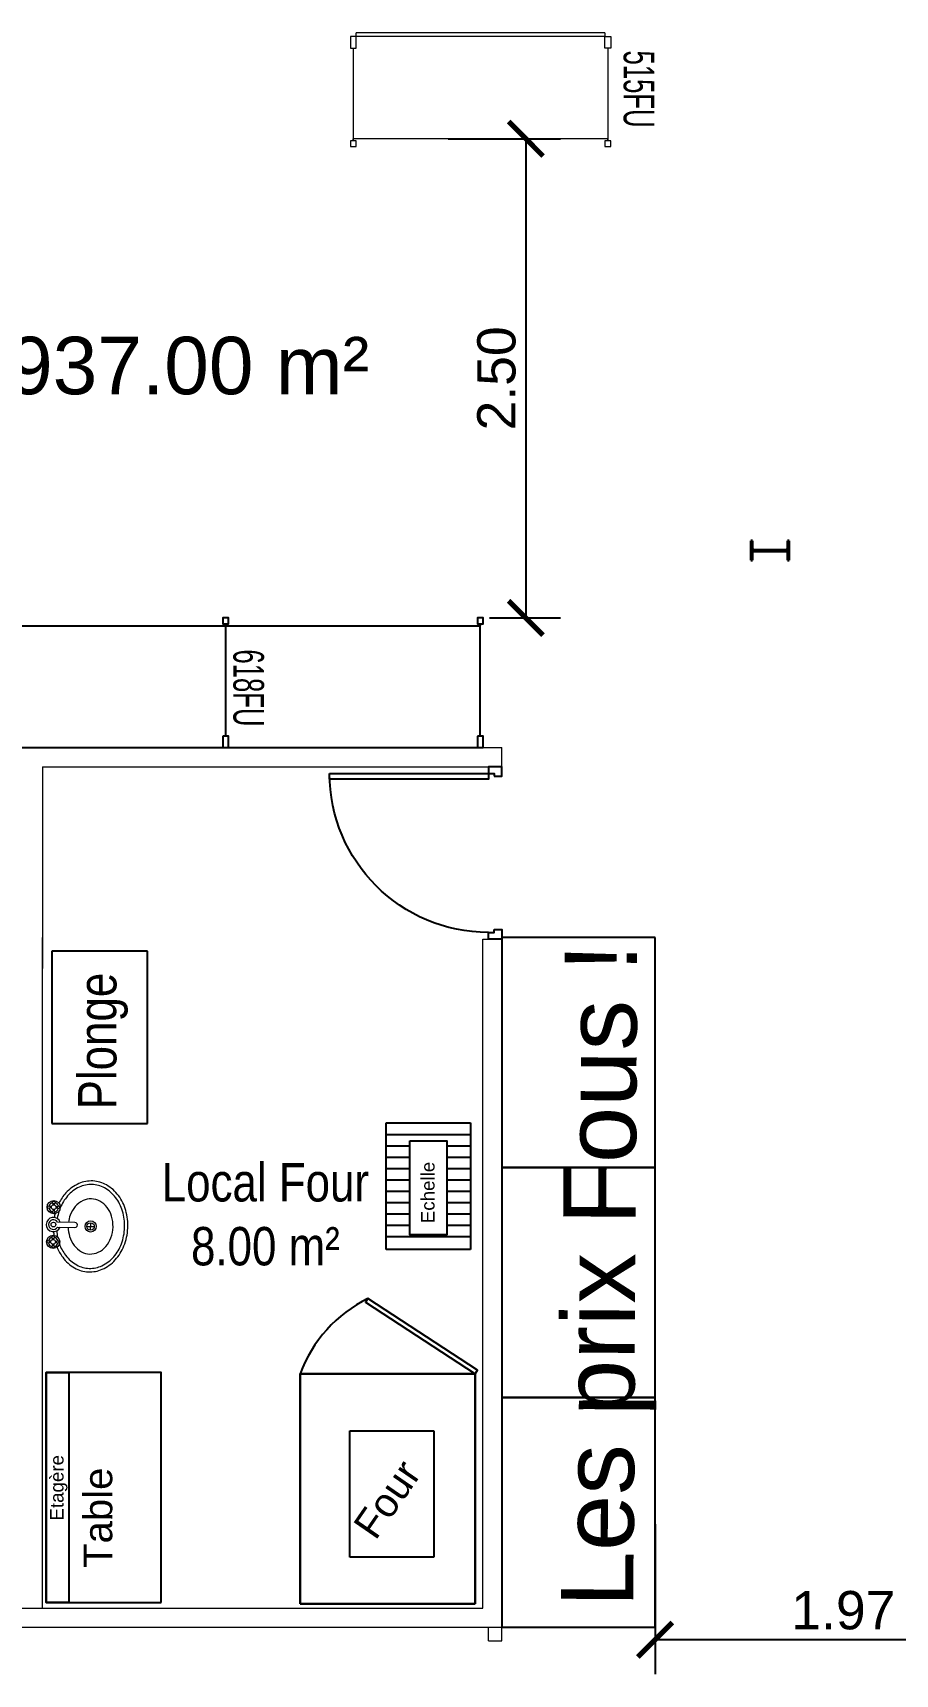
# Model space of a CAD drawing. Header units: millimetres. Extents: x 15590 to 15992, y 1055 to 1132.
# Drawn here: x 15717.98 to 15722.48, y 1073.6 to 1082.17 of the extents above; entities that cross this region are included whole.
import ezdxf
from ezdxf.enums import TextEntityAlignment as Align

# ---------------------------------------------------------------- set-up
doc = ezdxf.new("R2010")
doc.units = ezdxf.units.MM
doc.header["$MEASUREMENT"] = 0
doc.layers.get('0').update_dxf_attribs({"lineweight": 9})
for name, color, linetype in [('05_Textes', 7, 'Continuous'), ('CAISSES', 7, 'Continuous'), ('DRAUF', 7, 'Continuous'), ('gondole', 6, 'Continuous'), ('MENUISERIES_INT', 1, 'Continuous'), ('PORTES', 15, 'Continuous'), ('structure', 7, 'Continuous')]:
    doc.layers.add(name, color=color, linetype=linetype)
doc.layers.add('DM Divers', color=7, linetype='Continuous', lineweight=9)
doc.styles.add('Arial Narrow', font='ARIALN.TTF', dxfattribs={"height": 0.3})
doc.styles.get("Standard").update_dxf_attribs({"font": 'swiss.ttf', "height": 0.2})
doc.dimstyles.get("Standard").update_dxf_attribs({"dimtxt": 0.2, "dimasz": 0.18, "dimexe": 0.18, "dimexo": 0.0625, "dimgap": 0.05, "dimtad": 1, "dimzin": 4, "dimdsep": 46, "dimtxsty": 'Standard', "dimblk": 'ARCHTICK', "dimcen": 0.09, "dimadec": 0, "dimazin": 0, "dimtfac": 1, "dimtofl": 0, "dimtmove": 0, "dimatfit": 3, "dimfxl": 1, "dimtolj": 1, "dimtzin": 0, "dimarcsym": 0})

# ---------------------------------------------------------------- blocks, each defined once
blk = doc.blocks.new('_ArchTick')
at = {"color": 0, "linetype": 'ByBlock', "const_width": 0.15}
blk.add_lwpolyline([(-0.5, -0.5), (0.5, 0.5)], dxfattribs=at)
blk = doc.blocks.new('*D190')
at = {"color": 0, "lineweight": -2, "transparency": 16777216}
for p, q in [((15720.1474, 1081.6185), (15720.7338, 1081.6185)), ((15720.5538, 1081.6185), (15720.5538, 1079.1179)), ((15720.3634, 1079.1179), (15720.7338, 1079.1179))]:
    blk.add_line(p, q, dxfattribs=at)
at = {"layer": 'DEFPOINTS', "color": 0, "transparency": 16777216}
for p in [(15720.0849, 1081.6185), (15720.3009, 1079.1179), (15720.5538, 1079.1179)]:
    blk.add_point(p, dxfattribs=at)
at = {"color": 0, "lineweight": -2, "transparency": 16777216, "xscale": 0.18, "yscale": 0.18, "zscale": 0.18}
for p, rotation in [((15720.5538, 1081.6185), 90), ((15720.5538, 1079.1179), 270)]:
    blk.add_blockref('_ArchTick', p, dxfattribs=dict(at, rotation=rotation))
at = {"color": 0, "transparency": 16777216, "insert": (15720.401, 1080.3682), "char_height": 0.2, "attachment_point": 5, "rotation": 90}
blk.add_mtext('\\A1;2.50', dxfattribs=at)
blk = doc.blocks.new('les prix fous')
at = {"layer": 'DRAUF'}
for p, q in [((0.4, 1.2), (-0.4, 1.2)), ((-0.4, 1.2), (-0.4, 0)), ((0.4, 0), (0.4, 1.2)), ((-0.4, 0), (0.4, 0))]:
    blk.add_line(p, q, dxfattribs=at)
blk = doc.blocks.new('in lavabo')
for p, q in [((-0.1027, -0.0344), (-0.1094, -0.0344)), ((-0.1026, -0.0406), (-0.1094, -0.0406)), ((-0.0937, -0.0255), (-0.0937, -0.0187)), ((-0.0937, -0.0496), (-0.0937, -0.0562)), ((-0.0875, -0.0254), (-0.0875, -0.0187)), ((-0.0875, -0.0495), (-0.0875, -0.0562)), ((-0.0786, -0.0344), (-0.0719, -0.0344)), ((-0.0786, -0.0406), (-0.0719, -0.0406)), ((-0.0125, -0.0591), (-0.0125, -0.15)), ((0.0125, -0.15), (0.0125, -0.0591)), ((0.0786, -0.0344), (0.0719, -0.0344)), ((0.0787, -0.0406), (0.0719, -0.0406)), ((0.0875, -0.0255), (0.0875, -0.0187)), ((0.0875, -0.0496), (0.0875, -0.0562)), ((0.0938, -0.0254), (0.0938, -0.0187)), ((0.0938, -0.0495), (0.0938, -0.0562)), ((0.1026, -0.0344), (0.1094, -0.0344)), ((0.1027, -0.0406), (0.1094, -0.0406)), ((-0.0257, -0.2319), (0.0131, -0.2319)), ((-0.0063, -0.2125), (-0.0063, -0.2513))]:
    blk.add_line(p, q)
at = {"linetype": 'Continuous'}
blk.add_line((-0.0125, -0.0374), (-0.0125, -0.0374), dxfattribs=at)
for centre, radius in [((-0.0906, -0.0375), 0.0344), ((-0.1156, -0.0375), 0.00699), ((-0.0906, -0.0375), 0.0125), ((-0.0906, -0.0125), 0.00699), ((-0.0906, -0.0625), 0.00699), ((-0.0656, -0.0375), 0.00699), ((0, -0.0375), 0.0125), ((0.0906, -0.0375), 0.0344), ((0.0656, -0.0375), 0.00699), ((0.0906, -0.0375), 0.0125), ((0.0906, -0.0125), 0.00699), ((0.0906, -0.0625), 0.00699), ((0.1156, -0.0375), 0.00699), ((-0.0063, -0.2319), 0.0291), ((-0.0063, -0.2319), 0.0194)]:
    blk.add_circle(centre, radius)
for centre, radius, start, end in [((0, -0.0375), 0.0375, 289.6514, 250.3603), ((-0.0906, -0.0375), 0.025, 105.2407, 164.2093), ((-0.0906, -0.0375), 0.025, 196.2342, 253.9047), ((-0.0906, -0.0375), 0.025, 16.44125, 74.07887), ((-0.0906, -0.0375), 0.025, 286.12, 344.0884), ((0, -0.0375), 0.025, 300.3431, 239.7554), ((0.0906, -0.0375), 0.025, 106.12, 164.0884), ((0.0906, -0.0375), 0.025, 196.4413, 254.0789), ((0.0906, -0.0375), 0.025, 285.2407, 344.2093), ((0.0906, -0.0375), 0.025, 16.23422, 73.90469), ((0, -0.15), 0.0125, 180, 0)]:
    blk.add_arc(centre, radius, start, end)
for centre, radius, start, end in [((-0.0236, -0.2797), 0.2403, 113.06724, 127.46196), ((-0.022, -0.2785), 0.222, 110.53483, 128.22951), ((-0.022, -0.2785), 0.222, 108.8567, 108.95962), ((-0.0236, -0.2797), 0.2403, 106.88731, 106.98482), ((-0.0093, -0.3267), 0.2893, 106.83597, 106.88731), ((-0.0076, -0.3236), 0.2694, 95.40502, 102.32102), ((-0.0093, -0.3267), 0.2893, 95.5863, 99.37639), ((-0.0093, -0.3267), 0.2893, 85.67514, 85.67874), ((-0.0076, -0.3236), 0.2694, 72.90442, 81.56946), ((-0.0093, -0.3267), 0.2893, 76.72914, 80.72264), ((0.0082, -0.2789), 0.222, 50.15563, 69.05814), ((-0.0093, -0.3267), 0.2893, 69.42163, 69.52572), ((0.0079, -0.2808), 0.2403, 68.94454, 69.42163), ((0.0079, -0.2808), 0.2403, 48.84698, 64.2831), ((-0.0834, -0.2294), 0.1603, 151.31802, 178.15447), ((-0.0802, -0.2308), 0.1451, 152.13293, 179.19257), ((-0.0468, -0.2494), 0.2021, 127.46196, 151.31802), ((-0.0448, -0.2496), 0.1852, 128.22951, 152.13293), ((-0.0312, -0.2434), 0.122, 128.48887, 152.37626), ((-0.0164, -0.262), 0.1458, 107.98193, 128.48887), ((-0.0069, -0.2912), 0.1765, 91.80948, 107.98193), ((-0.0069, -0.2912), 0.1765, 70.73657, 83.68128), ((0.0032, -0.2623), 0.1458, 50.22963, 70.73657), ((0.0184, -0.2439), 0.122, 26.34225, 50.22963), ((0.0317, -0.2506), 0.1852, 26.25222, 50.15563), ((0.033, -0.252), 0.2021, 24.99092, 48.84698), ((0.0677, -0.2329), 0.1451, 359.19257, 26.25222), ((0.0709, -0.2344), 0.1603, 358.15447, 24.99092), ((-0.0834, -0.2294), 0.1603, 178.15447, 204.99092), ((-0.0802, -0.2308), 0.1451, 179.19257, 206.25222), ((-0.0543, -0.2313), 0.096, 152.37626, 179.35925), ((-0.0543, -0.2313), 0.096, 179.35925, 206.34225), ((0.0417, -0.2324), 0.096, 332.37626, 359.35925), ((0.0417, -0.2324), 0.096, 359.35925, 26.34225), ((0.0677, -0.2329), 0.1451, 332.13293, 359.19257), ((0.0709, -0.2344), 0.1603, 331.31802, 358.15447), ((-0.0456, -0.2117), 0.2021, 204.99092, 228.84698), ((-0.0443, -0.2131), 0.1852, 206.25222, 230.15563), ((-0.031, -0.2198), 0.122, 206.34225, 230.22963), ((-0.0157, -0.2015), 0.1458, 230.22963, 250.73657), ((-0.0056, -0.1725), 0.1765, 250.73657, 269.35925), ((-0.0056, -0.1725), 0.1765, 269.35925, 287.98193), ((0.0039, -0.2017), 0.1458, 287.98193, 308.48887), ((0.0187, -0.2203), 0.122, 308.48887, 332.37626), ((0.0323, -0.2142), 0.1852, 308.22951, 332.13293), ((0.0343, -0.2143), 0.2021, 307.46196, 331.31802), ((-0.0204, -0.183), 0.2403, 228.84698, 249.42163), ((-0.0207, -0.1848), 0.222, 230.15563, 250.62713), ((-0.0032, -0.1371), 0.2893, 249.42163, 268.15447), ((-0.005, -0.1401), 0.2694, 250.62713, 269.19257), ((-0.0032, -0.1371), 0.2893, 268.15447, 286.88731), ((-0.005, -0.1401), 0.2694, 269.19257, 287.75802), ((0.0095, -0.1853), 0.222, 287.75802, 308.22951), ((0.011, -0.184), 0.2403, 286.88731, 307.46196)]:
    blk.add_arc(centre, radius, start, end, dxfattribs=at)
blk = doc.blocks.new('A$C38485A9C')
at = {"color": 32}
blk.add_lwpolyline([(0, 1.2), (0, 0), (0.6, 0), (0.6, 1.2)], close=True, dxfattribs=at)
at = {"insert": (0.4048, 1.0206), "char_height": 0.15, "width": 6.225749, "attachment_point": 1, "rotation": 270}
blk.add_mtext('Table', dxfattribs=at)
blk = doc.blocks.new('A$C67822F08')
at = {"layer": 'DRAUF'}
for p, q in [((0.9, 0.5), (0, 0.5)), ((0, 0.5), (0, 0)), ((0.9, 0), (0.9, 0.5)), ((0, 0), (0.9, 0))]:
    blk.add_line(p, q, dxfattribs=at)
at = {"layer": '05_Textes', "insert": (0.4303, 0.3629), "char_height": 0.2, "width": 2.666162, "attachment_point": 2, "style": 'Arial Narrow'}
blk.add_mtext('Plonge', dxfattribs=at)
blk = doc.blocks.new('A$C15235E4B')
at = {"layer": 'DRAUF', "color": 32}
for p, q in [((0, 0), (0, 0.66)), ((0, 0.66), (0.44, 0.66)), ((0, 0.66), (0.44, 0.66)), ((0, 0.6007), (0.44, 0.6007)), ((0, 0.6007), (0.44, 0.6007)), ((0.44, 0.66), (0.44, 0)), ((0, 0.5414), (0.1239, 0.5414)), ((0, 0.5414), (0.1239, 0.5414)), ((0.316, 0.5414), (0.44, 0.5414)), ((0.316, 0.5414), (0.44, 0.5414)), ((0, 0.4821), (0.1239, 0.4821)), ((0, 0.4821), (0.1239, 0.4821)), ((0.316, 0.4821), (0.44, 0.4821)), ((0.316, 0.4821), (0.44, 0.4821)), ((0, 0.4229), (0.1239, 0.4229)), ((0, 0.4229), (0.1239, 0.4229)), ((0, 0.3636), (0.1239, 0.3636)), ((0, 0.3636), (0.1239, 0.3636)), ((0.316, 0.4229), (0.44, 0.4229)), ((0.316, 0.4229), (0.44, 0.4229)), ((0.316, 0.3636), (0.44, 0.3636)), ((0.316, 0.3636), (0.44, 0.3636)), ((0, 0.3043), (0.1239, 0.3043)), ((0, 0.3043), (0.1239, 0.3043)), ((0.316, 0.3043), (0.44, 0.3043)), ((0.316, 0.3043), (0.44, 0.3043)), ((0, 0.245), (0.1239, 0.245)), ((0, 0.245), (0.1239, 0.245)), ((0, 0.1857), (0.1239, 0.1857)), ((0, 0.1857), (0.1239, 0.1857)), ((0.316, 0.245), (0.44, 0.245)), ((0.316, 0.245), (0.44, 0.245)), ((0.316, 0.1857), (0.44, 0.1857)), ((0.316, 0.1857), (0.44, 0.1857)), ((0, 0.1264), (0.1239, 0.1264)), ((0, 0.1264), (0.1239, 0.1264)), ((0.316, 0.1264), (0.44, 0.1264)), ((0.316, 0.1264), (0.44, 0.1264)), ((0, 0.0671), (0.44, 0.0671)), ((0, 0.0671), (0.44, 0.0671)), ((0.44, 0), (0, 0))]:
    blk.add_line(p, q, dxfattribs=at)
blk.add_lwpolyline([(0.1239, 0.5672), (0.316, 0.5672), (0.316, 0.0762), (0.1239, 0.0762)], close=True, dxfattribs=at)
at = {"insert": (0.1822, 0.1368), "char_height": 0.07, "width": 6.225749, "attachment_point": 1, "rotation": 90}
blk.add_mtext('Echelle', dxfattribs=at)
blk = doc.blocks.new('A$C315F4DA3')
at = {"color": 32}
for p, q in [((0.915, 1.2), (0, 1.2)), ((0, 1.2), (0, 0)), ((0.915, 0), (0.915, 1.2)), ((0, 0), (0.915, 0))]:
    blk.add_line(p, q, dxfattribs=at)
blk.add_lwpolyline([(0.915, 1.2), (0.9275, 1.2191), (0.3544, 1.5936), (0.342, 1.5745)], close=True, dxfattribs=at)
blk.add_arc((0.6691, 0.9539), 0.7129, 116.19182, 159.80584, dxfattribs=at)
at = {"layer": 'DRAUF'}
for p, q in [((0, 1.2), (0.915, 1.2)), ((0, 0), (0, 1.2)), ((0.915, 1.2), (0.915, 0)), ((0.915, 0), (0, 0))]:
    blk.add_line(p, q, dxfattribs=at)
at = {"layer": 'DRAUF', "color": 32}
for p, q in [((0.2591, 0.2437), (0.2591, 0.9037)), ((0.2591, 0.9037), (0.6991, 0.9037)), ((0.2591, 0.9037), (0.6991, 0.9037)), ((0.6991, 0.9037), (0.6991, 0.2437)), ((0.6991, 0.2437), (0.2591, 0.2437))]:
    blk.add_line(p, q, dxfattribs=at)
at = {"insert": (0.2704, 0.4116), "char_height": 0.15, "width": 6.225749, "attachment_point": 1, "rotation": 55.38887}
blk.add_mtext('Four', dxfattribs=at)
blk = doc.blocks.new('A$C575D08F3')
at = {"layer": 'PORTES'}
for points in [[(-85, 3), (-85, 7), (-90, 7), (-90, 0), (-86.5, 0), (-86.5, 3)], [(-3.5, -83), (-3.5, 0), (-6.5, 0), (-6.5, -83)], [(-5, 3), (-5, 7), (0, 7), (0, 0), (-3.5, 0), (-3.5, 3)]]:
    blk.add_lwpolyline(points, close=True, dxfattribs=at)
blk.add_arc((-3.5, 0), 83, 180, 270, dxfattribs=at)
blk = doc.blocks.new('A$C5A852F09')
at = {"layer": 'DRAUF', "color": 32}
blk.add_lwpolyline([(0, 1.2), (0.1183, 1.2), (0.1183, 0), (0, 0)], close=True, dxfattribs=at)
at = {"insert": (0.0206, 0.4269), "char_height": 0.07, "width": 6.225749, "attachment_point": 1, "rotation": 90}
blk.add_mtext('Etagère', dxfattribs=at)
blk = doc.blocks.new('M618FU-1330')
for points in [[(-0.6365, 1.345), (-0.6465, 1.345), (-0.6465, 1.36), (-0.6765, 1.36), (-0.6765, 1.33), (-0.6465, 1.33), (-0.6465, 1.345), (-0.6365, 1.345)], [(-0.06, 1.345), (-0.6365, 1.345)], [(-0.636, 0.015), (-0.636, 1.345)], [(-0.6365, 0.015), (-0.6465, 0.015), (-0.6465, 0.03), (-0.6765, 0.03), (-0.6765, 0), (-0.6465, 0), (-0.6465, 0.015), (-0.6365, 0.015)], [(-0.06, 0.015), (-0.6365, 0.015)]]:
    blk.add_lwpolyline(points)
for points in [[(-0.06, 1.33), (0, 1.33), (0, 1.36), (-0.06, 1.36)], [(-0.06, 0), (0, 0), (0, 0.03), (-0.06, 0.03)]]:
    blk.add_lwpolyline(points, close=True)
at = {"color": 7, "lineweight": 25}
blk.add_lwpolyline([(0, 0.03), (0, 1.33)], dxfattribs=at)
at = {"color": 151, "lineweight": 15, "width": 0.6}
blk.add_text('618FU', height=0.16, dxfattribs=at).set_placement((-0.1097, 0.1351), align=Align.MIDDLE_RIGHT)
blk = doc.blocks.new('*D208')
at = {"color": 0, "lineweight": -2, "transparency": 16777216}
for p, q in [((15721.2285, 1074.387), (15721.2285, 1073.6047)), ((15723.1955, 1073.7847), (15721.2285, 1073.7847)), ((15723.1955, 1073.7222), (15723.1955, 1073.6047))]:
    blk.add_line(p, q, dxfattribs=at)
at = {"layer": 'DEFPOINTS', "color": 0, "transparency": 16777216}
for p in [(15721.2285, 1074.4495), (15721.2285, 1073.7847), (15723.1955, 1073.7847)]:
    blk.add_point(p, dxfattribs=at)
at = {"color": 0, "lineweight": -2, "transparency": 16777216, "xscale": 0.18, "yscale": 0.18, "zscale": 0.18, "rotation": 180}
blk.add_blockref('_ArchTick', (15721.2285, 1073.7847), dxfattribs=at)
at = {"color": 0, "lineweight": -2, "transparency": 16777216, "xscale": 0.18, "yscale": 0.18, "zscale": 0.18}
blk.add_blockref('_ArchTick', (15723.1955, 1073.7847), dxfattribs=at)
at = {"color": 0, "transparency": 16777216, "insert": (15722.212, 1073.9374), "char_height": 0.2, "attachment_point": 5}
blk.add_mtext('\\A1;1.97', dxfattribs=at)
blk = doc.blocks.new('TG 515X133')
at = {"color": 6}
for p, q in [((-0.68, 0.02), (-0.68, 0.08)), ((-0.68, 0.08), (-0.65, 0.08)), ((-0.65, 0.02), (-0.68, 0.02)), ((-0.65, 0.08), (-0.65, 0.02)), ((-0.65, 0), (-0.65, 0.02)), ((-0.65, 0.02), (0.65, 0.02)), ((-0.65, 0), (0.65, 0)), ((0.68, 0.08), (0.65, 0.08)), ((0.65, 0.08), (0.65, 0.02)), ((0.65, 0.02), (0.68, 0.02)), ((0.65, 0.02), (0.65, 0)), ((0.68, 0.02), (0.68, 0.08))]:
    blk.add_line(p, q, dxfattribs=at)
for points in [[(-0.665, 0.5535), (-0.665, 0.5635), (-0.65, 0.5635), (-0.65, 0.5935), (-0.68, 0.5935), (-0.68, 0.5635), (-0.665, 0.5635), (-0.665, 0.5535)], [(-0.665, 0.08), (-0.665, 0.5535)], [(-0.665, 0.553), (0.665, 0.553)], [(0.665, 0.5535), (0.665, 0.5635), (0.68, 0.5635), (0.68, 0.5935), (0.65, 0.5935), (0.65, 0.5635), (0.665, 0.5635), (0.665, 0.5535)], [(0.665, 0.08), (0.665, 0.5535)]]:
    blk.add_lwpolyline(points, dxfattribs=at)
blk = doc.blocks.new('TG 515X133 1')
blk.add_blockref('TG 515X133', (0, 0))
at = {"color": 151, "lineweight": 15, "width": 0.6}
blk.add_text('515FU', height=0.16, rotation=90, dxfattribs=at).set_placement((-0.8273, 0.4949), align=Align.MIDDLE_RIGHT)

msp = doc.modelspace()

# ---------------------------------------------------------------- linework, layer by layer
for p, q in [((15714.8585, 1078.4414), (15718.0285, 1078.4414)), ((15718.0285, 1078.4414), (15720.4285, 1078.4414)), ((15720.4285, 1078.3414), (15720.4285, 1078.4414)), ((15718.0285, 1078.3414), (15720.4285, 1078.3414)), ((15718.0285, 1078.3414), (15718.0285, 1077.2873)), ((15718.0285, 1073.9495), (15718.0285, 1077.4495)), ((15720.3285, 1073.9495), (15720.3285, 1077.4414)), ((15720.3285, 1077.4414), (15720.4285, 1077.4414)), ((15720.4285, 1073.9495), (15720.4285, 1077.4414)), ((15714.9585, 1073.9495), (15720.3285, 1073.9495)), ((15720.4285, 1073.7795), (15720.4285, 1073.9495)), ((15714.0585, 1073.8495), (15720.4285, 1073.8495)), ((15720.3585, 1073.7795), (15720.3585, 1073.8495)), ((15720.3585, 1073.7795), (15720.4285, 1073.7795)), ((15720.3585, 1073.7795), (15720.4285, 1073.7795))]:
    msp.add_line(p, q)
at = {"layer": 'structure', "color": 160, "linetype": 'Continuous', "lineweight": 35, "ltscale": 1000}
for p, q in [((15721.7369, 1079.5196), (15721.7284, 1079.5196)), ((15721.7284, 1079.5196), (15721.7284, 1079.4196)), ((15721.7369, 1079.478), (15721.7369, 1079.5196)), ((15721.9284, 1079.5196), (15721.9199, 1079.5196)), ((15721.9199, 1079.5196), (15721.9199, 1079.478)), ((15721.9284, 1079.4196), (15721.9284, 1079.5196)), ((15721.7284, 1079.4196), (15721.7369, 1079.4196)), ((15721.7369, 1079.4196), (15721.7369, 1079.4612)), ((15721.9143, 1079.4724), (15721.7425, 1079.4724)), ((15721.7425, 1079.4668), (15721.9143, 1079.4668)), ((15721.9199, 1079.4612), (15721.9199, 1079.4196)), ((15721.9199, 1079.4196), (15721.9284, 1079.4196))]:
    msp.add_line(p, q, dxfattribs=at)
for centre, start, end in [((15721.7425, 1079.478), 180, 270), ((15721.7425, 1079.4612), 90, 180), ((15721.9143, 1079.478), 270, 0), ((15721.9143, 1079.4612), 0, 90)]:
    msp.add_arc(centre, 0.0056, start, end, dxfattribs=at)

# ---------------------------------------------------------------- block references
for name, p, rotation in [('TG 515X133 1', (15720.317, 1082.172), 180), ('les prix fous', (15720.8285, 1077.4495), 180), ('les prix fous', (15720.8285, 1076.2495), 180), ('in lavabo', (15718.0487, 1075.9522), 88.96649864701376), ('les prix fous', (15720.8285, 1075.0495), 180)]:
    msp.add_blockref(name, p, dxfattribs=dict(rotation=rotation))
at = {"layer": 'CAISSES', "color": 5, "rotation": 180}
msp.add_blockref('A$C38485A9C', (15718.6483, 1075.1794), dxfattribs=at)
at = {"layer": 'DRAUF', "rotation": 90}
msp.add_blockref('A$C67822F08', (15718.5783, 1076.479), dxfattribs=at)
at = {"layer": 'DRAUF'}
for name, p in [('A$C15235E4B', (15719.8245, 1075.8217)), ('A$C315F4DA3', (15719.3744, 1073.9718)), ('A$C5A852F09', (15718.0483, 1073.9794))]:
    msp.add_blockref(name, p, dxfattribs=at)
at = {"layer": 'gondole', "rotation": 269.9999999999999}
for p in [(15717.6409, 1078.4414), (15718.9709, 1078.4414)]:
    msp.add_blockref('M618FU-1330', p, dxfattribs=at)
at = {"layer": 'MENUISERIES_INT', "ltscale": 5, "xscale": -0.01000000000021828, "yscale": 0.01000000000021828, "zscale": 0.01000000000021828, "rotation": 270}
msp.add_blockref('A$C575D08F3', (15720.3585, 1078.3414), dxfattribs=at)

# ---------------------------------------------------------------- texts
at = {"insert": (15720.7467, 1075.6869), "char_height": 0.378114, "width": 186.593401, "attachment_point": 2, "rotation": 89.65499, "style": 'Arial Narrow'}
msp.add_mtext('{\\fArial|b0|i0|c0|p34;Les prix Fous !}', dxfattribs=at)
at = {"layer": '05_Textes', "insert": (15719.1933, 1076.272), "char_height": 0.2, "width": 2.666162, "attachment_point": 2, "style": 'Arial Narrow'}
msp.add_mtext('Local Four\\P8.00 m²', dxfattribs=at)
at = {"layer": 'DM Divers', "insert": (15716.6274, 1080.5854), "char_height": 0.3, "width": 6.6142, "attachment_point": 2}
msp.add_mtext('SURFACE DE VENTE 937.00 m²', dxfattribs=at)

# ---------------------------------------------------------------- dimensions: what is measured, and where the dimension line sits
dim = msp.add_linear_dim(base=(15720.5538, 1079.1179), p1=(15720.0849, 1081.6185), p2=(15720.3009, 1079.1179), angle=90, dimstyle='Standard')
dim.commit()
dim.dimension.update_dxf_attribs({"geometry": '*D190', "text_midpoint": (15720.401, 1080.3682)})
dim = msp.add_linear_dim(base=(15721.2285, 1073.7847), p1=(15723.1955, 1073.7847), p2=(15721.2285, 1074.4495), dimstyle='Standard')
dim.commit()
dim.dimension.update_dxf_attribs({"geometry": '*D208', "text_midpoint": (15722.212, 1073.9374)})

doc.saveas('drawing.dxf')
